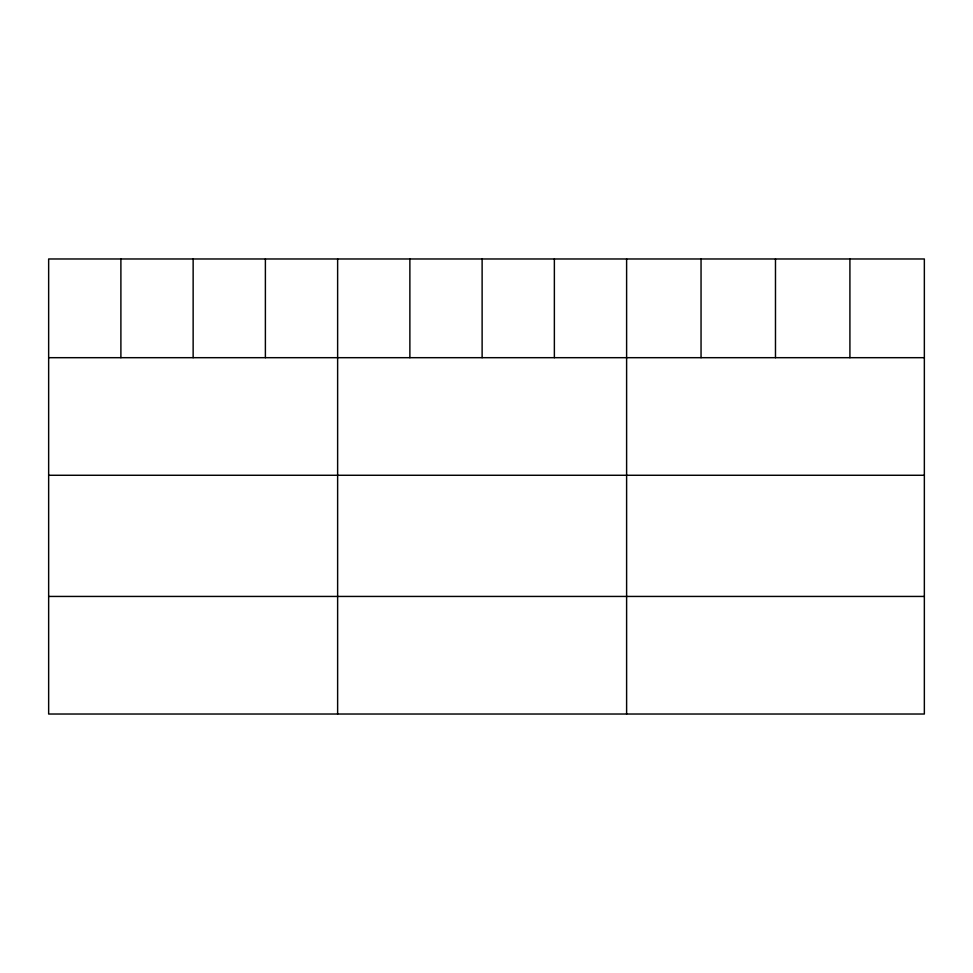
<?xml version="1.0" encoding="UTF-8"?>
<svg xmlns="http://www.w3.org/2000/svg" width="973" height="973" viewBox="0 0 973 973"><rect width="100%" height="100%" fill="white"/><g stroke="black" fill="none" stroke-linecap="round" stroke-linejoin="round"><path stroke-width="1.46" d="M924.35 357.687L924.35 714.024L48.65 714.024L48.65 258.976L924.35 258.976L924.35 357.687L48.65 357.687M48.65 475.274L924.35 475.274M48.65 596.437L924.35 596.437M849.915 258.976L849.915 357.687M775.481 258.976L775.481 357.687M701.047 258.976L701.047 357.687M626.612 258.976L626.612 714.024M554.367 258.976L554.367 357.687M482.121 258.976L482.121 357.687M409.876 258.976L409.876 357.687M337.631 258.976L337.631 714.024M265.386 258.976L265.386 357.687M193.141 258.976L193.141 357.687M120.895 258.976L120.895 357.687"/></g></svg>
